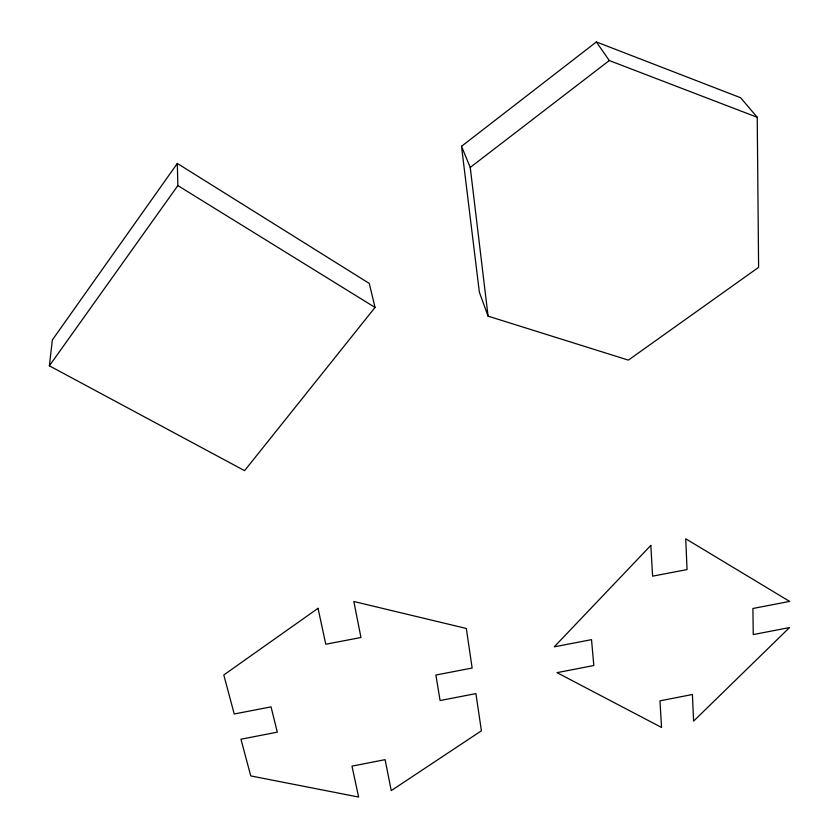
<?xml version="1.0" encoding="UTF-8"?>
<svg xmlns="http://www.w3.org/2000/svg" width="839" height="839" viewBox="0 0 839 839"><rect width="100%" height="100%" fill="white"/><g stroke="black" fill="none" stroke-linecap="round" stroke-linejoin="round"><path stroke-width="1.26" d="M49.375 365.825L52.354 339.942L177.323 163.448L369.254 283.414L375.043 307.441L244.589 470.658L49.375 365.825L177.858 185.587L177.323 163.448M461.523 146.301L596.372 41.95L740.648 97.754L757.229 117.292L758.603 267.358L628.38 360.12L488.067 316.146L479.363 292.255L461.523 146.301L470.239 167.443L488.067 316.146M470.239 167.443L609.282 60.555L757.229 117.292M177.858 185.587L375.043 307.441M596.372 41.95L609.282 60.555M650.812 545.423L554.254 646.838L591.516 639.643L593.823 665.516L557.023 672.658L661.541 727.455L659.968 700.848L692.427 694.493L693.58 721.141L789.53 627.551L753.254 634.588L752.908 608.495L789.625 601.406L685.725 538.795L687.047 569.576L652.616 576.152L650.812 545.423M318.044 608.306L223.803 674.955L234.228 713.989L271.039 706.878L277.31 732.164L240.961 739.222L250.756 775.918L358.631 797.05L351.981 766.143L385.111 759.652L391.236 790.621L481.408 730.8L475.912 693.601L440.087 700.555L435.871 675.038L472.147 668.022L466.306 628.463L353.838 601.5L360.959 637.504L325.773 644.237L318.044 608.306"/></g></svg>
